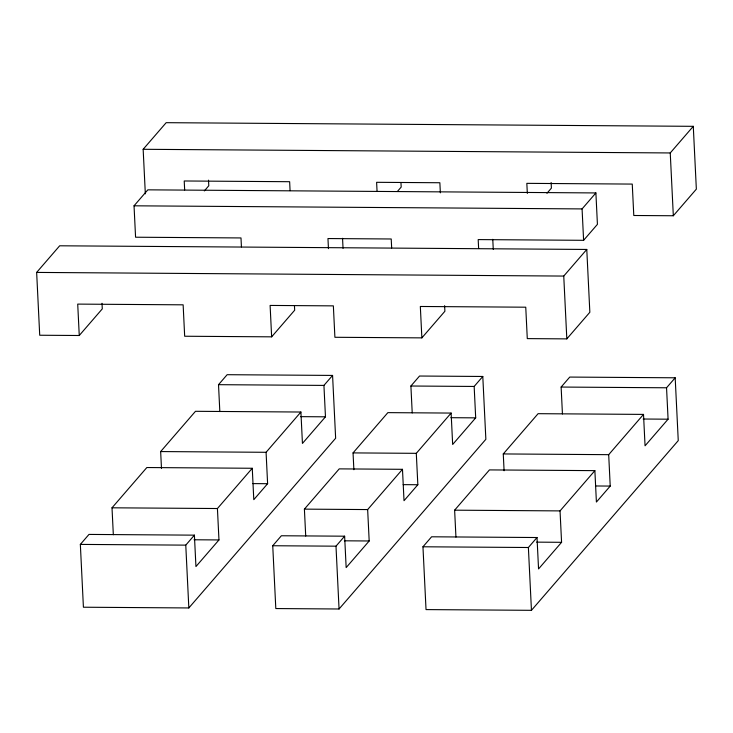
<?xml version="1.0" encoding="UTF-8"?>
<svg xmlns="http://www.w3.org/2000/svg" width="733" height="733" viewBox="0 0 733 733"><rect width="100%" height="100%" fill="white"/><g stroke="black" fill="none" stroke-linecap="round" stroke-linejoin="round"><path stroke-width="1.1" d="M36.65 272.419L59.675 245.793L586.776 249.449L589.845 312.267L566.82 338.884L527.284 338.609L525.753 307.2L420.33 306.476L421.869 337.876L334.899 337.281L333.359 305.872L270.111 305.432L271.641 336.841L184.67 336.236L183.14 304.827L77.716 304.103L79.256 335.503L39.719 335.238L36.65 272.419L563.75 276.066L586.776 249.449M145.336 193.842L143.155 149.294L166.18 122.677L693.281 126.323L696.35 189.141L673.325 215.759L633.788 215.493L632.258 184.084L526.835 183.351L527.329 193.448M241.432 246.92L240.992 237.941L135.578 237.217L134.038 205.808L147.855 189.838L595.892 192.935L597.422 224.344L583.605 240.314L478.191 239.59L478.631 248.56M79.256 335.503L102.281 308.886L102.006 303.279M204.333 190.919L208.786 185.761L208.511 180.153M219.827 411.598L218.516 384.678L227.148 374.7L332.571 375.424L335.641 438.242L188.839 607.95L83.415 607.217L80.346 544.408L88.986 534.421L194.401 535.154L195.94 566.563L218.965 539.937L217.426 508.528L252.262 468.268L146.838 467.535L112.012 507.804L113.331 534.724M161.48 468.387L160.655 451.565L195.482 411.305L300.906 412.028L302.445 443.438L325.47 416.82L323.931 385.411L332.571 375.424M271.641 336.841L294.675 310.215L294.455 305.734M397.46 191.395L401.18 187.098L400.96 182.609M188.839 607.95L185.77 545.132L194.401 535.154M252.262 468.268L253.792 499.677L267.609 483.707L266.079 452.298L300.906 412.028M421.869 337.876L444.894 311.259L444.619 305.652M546.937 193.292L551.399 188.134L551.124 182.526M412.221 412.936L410.901 386.016L419.542 376.029L482.79 376.469L485.86 439.287L339.058 608.995L275.81 608.555L272.74 545.737L281.371 535.759L344.629 536.19L346.159 567.599L369.185 540.981L367.654 509.572L402.481 469.312L339.232 468.873L304.397 509.133L305.716 536.052M353.874 469.725L353.049 452.902L387.876 412.633L451.125 413.073L452.664 444.482L475.69 417.856L474.159 386.447L482.79 376.469M583.605 240.314L582.075 208.914L595.892 192.935M673.325 215.759L670.246 152.95L693.281 126.323M339.058 608.995L335.989 546.177L344.629 536.19M402.481 469.312L404.02 500.712L417.837 484.742L416.298 453.333L451.125 413.073M562.44 413.971L561.13 387.051L569.761 377.074L675.185 377.797L678.254 440.615L531.452 610.323L426.029 609.59L422.959 546.781L431.6 536.794L537.014 537.527L538.553 568.936L561.579 542.31L560.039 510.901L594.875 470.641L489.452 469.908L454.625 510.177L455.944 537.097M504.093 470.76L503.269 453.938L538.095 413.678L643.519 414.402L645.058 445.811L668.084 419.194L666.544 387.784L675.185 377.797M531.452 610.323L528.383 547.505L537.014 537.527M594.875 470.641L596.405 502.05L610.222 486.08L608.692 454.671L643.519 414.402M143.155 149.294L670.246 152.95M134.038 205.808L582.075 208.914M218.516 384.678L323.931 385.411M410.901 386.016L474.159 386.447M561.13 387.051L666.544 387.784M300.53 416.646L325.47 416.82M450.841 417.691L475.69 417.856M643.143 419.019L668.084 419.194M160.655 451.565L266.079 452.298M353.049 452.902L416.298 453.333M503.269 453.938L608.692 454.671M252.876 483.606L267.609 483.707M403.15 484.641L417.837 484.742M595.489 485.97L610.222 486.08M112.012 507.804L217.426 508.528M304.397 509.133L367.654 509.572M454.625 510.177L560.039 510.901M194.025 539.772L218.965 539.937M344.336 540.807L369.185 540.981M536.638 542.136L561.579 542.31M80.346 544.408L185.77 545.132M272.74 545.737L335.989 546.177M422.959 546.781L528.383 547.505M563.75 276.066L566.82 338.884M492.778 239.315L493.263 249.412M440.359 192.843L439.864 182.746L376.615 182.306L377.055 191.286M391.66 247.956L391.22 238.985L327.963 238.546L328.457 248.643M342.549 238.28L343.044 248.377M290.076 190.681L289.645 181.711L184.221 180.978L184.661 189.948"/></g></svg>
